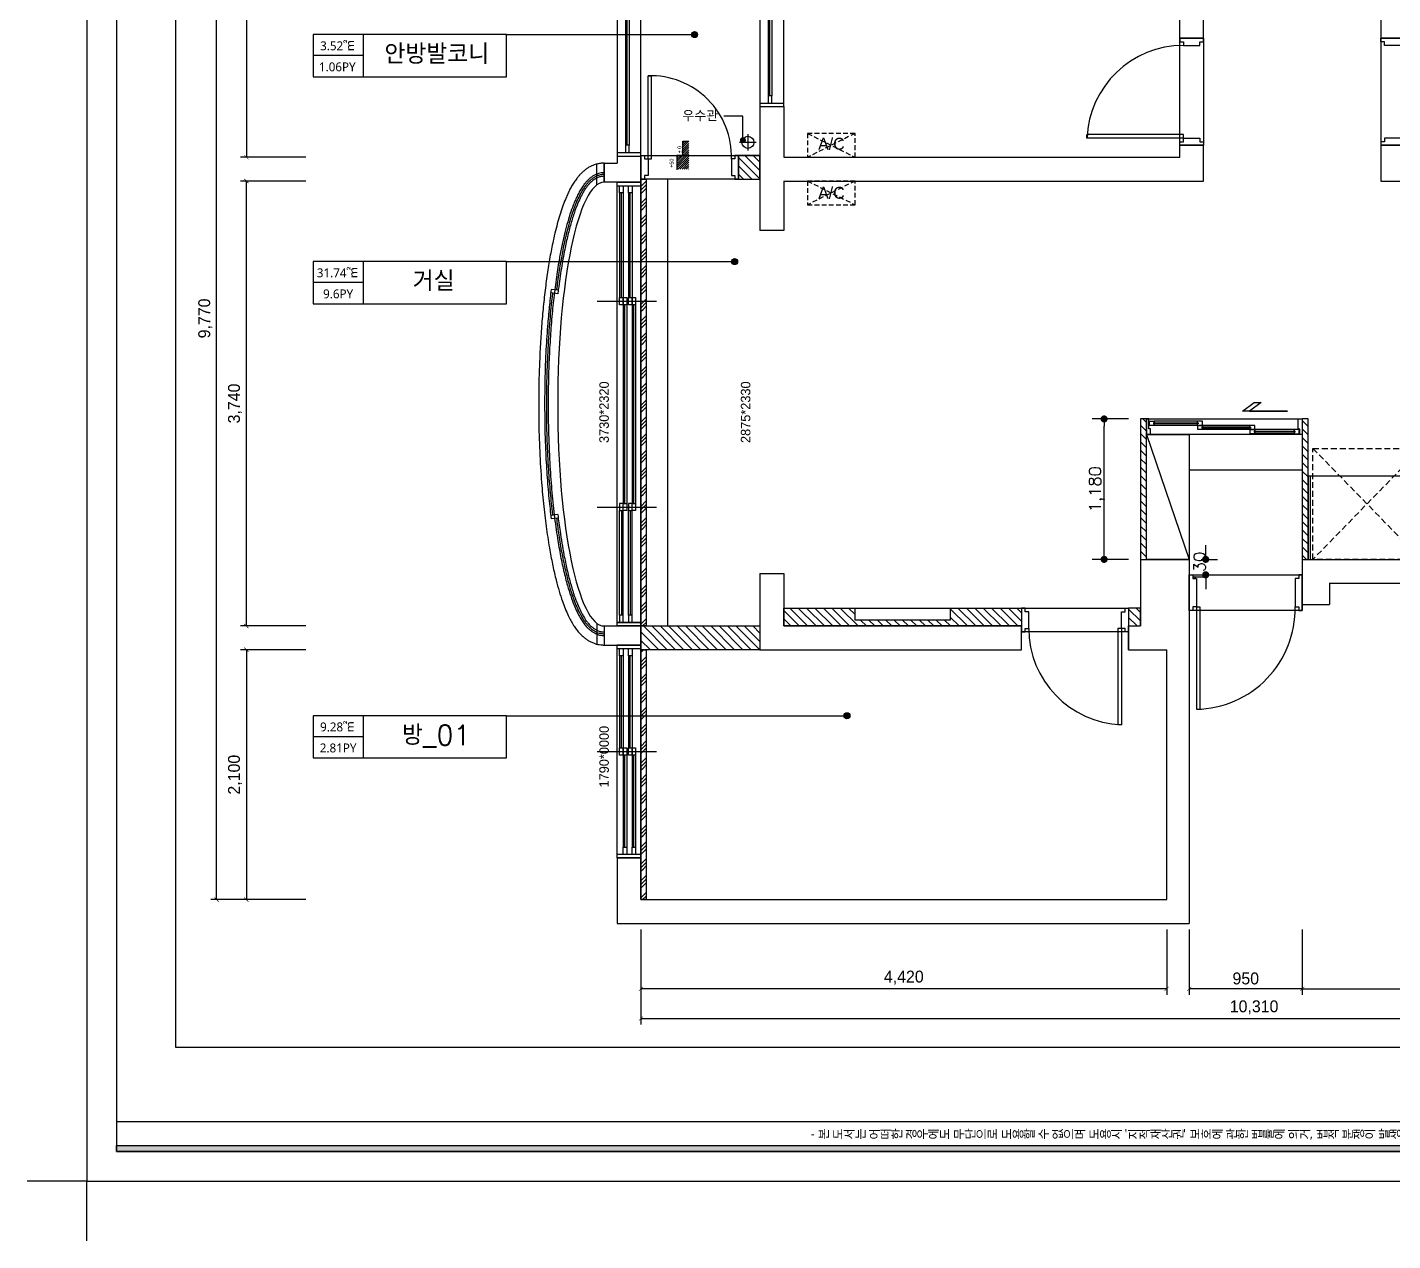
# Model space of a CAD drawing. Header units: inches. Extents: x 47110 to 276445, y 19043 to 183074.
# Drawn here: x 133055 to 144534, y 19043 to 29241 of the extents above; entities that cross this region are included whole.
import ezdxf
from ezdxf.enums import TextEntityAlignment as Align

# ---------------------------------------------------------------- set-up
doc = ezdxf.new("R2010")
doc.units = ezdxf.units.IN
doc.header["$LTSCALE"] = 50
doc.header["$MEASUREMENT"] = 0
doc.header["$PDSIZE"] = 700.071425
for name, pattern in [('CEN', [62, 60, -1, 0, -1]), ('DASHEDX2', [1.5, 1, -0.5]), ('DH-HID2', [1.2, 0.8, -0.4]), ('DOT', [0.25, 0, -0.25])]:
    doc.linetypes.add(name, pattern=pattern)
for name, color, linetype in [('0-ELC TEXT', 7, 'Continuous'), ('03-TEXT', 3, 'Continuous'), ('06-FUR', 6, 'Continuous'), ('07-DIM', 1, 'Continuous'), ('3.기호.계단선', 30, 'Continuous'), ('CEN', 1, 'CEN'), ('CO-DOOR', 8, 'Continuous'), ('F-SYM', 7, 'Continuous'), ('FORM(YOURNAME)-11', 1, 'Continuous'), ('FU-FURM', 251, 'DH-HID2'), ('Layer 1', 7, 'Continuous'), ('RC-LIGHT', 7, 'Continuous'), ('WAL NEW', 3, 'Continuous'), ('도면층2', 2, 'Continuous'), ('도면층4', 4, 'Continuous'), ('도면층5', 5, 'Continuous'), ('도면층8', 8, 'Continuous')]:
    doc.layers.add(name, color=color, linetype=linetype)
doc.styles.add('N 맑은고딕', font='malgun.ttf')
doc.styles.get("Standard").update_dxf_attribs({"font": 'txt.shx', "bigfont": 'whgtxt.shx'})
doc.styles.add('YOURNAME', font='@Microsoft JhengHei Light.ttf')
doc.styles.add('넥슨고딕', font='@Microsoft JhengHei Light.ttf')
doc.styles.add('마감재', font='stylu.ttf')
doc.styles.add('코레일둥고', font='')
doc.styles.add('휴먼엑스포', font='Expo M.ttf')
doc.styles.get('코레일둥고').set_extended_font_data('THE정고딕110')
doc.dimstyles.get("Standard").update_dxf_attribs({"dimscale": 20, "dimtxt": 5, "dimasz": 3, "dimexe": 5, "dimexo": 5, "dimgap": 0.09, "dimtad": 1, "dimdec": 0, "dimzin": 0, "dimdsep": 46, "dimlunit": 6, "dimtxsty": 'Standard', "dimblk": 'DOT', "dimcen": 0.09, "dimadec": 0, "dimazin": 0, "dimtfac": 1, "dimtdec": 0, "dimtix": 1, "dimtofl": 0, "dimtmove": 0, "dimatfit": 3, "dimfxl": 1, "dimtolj": 1, "dimtzin": 0, "dimarcsym": 0})
doc.dimstyles.new('벽치수 Copy of DIM-50', dxfattribs={"dimscale": 50, "dimtxt": 2, "dimasz": 0.7, "dimexe": 1, "dimexo": 1, "dimgap": 0.7, "dimtad": 1, "dimdec": 0, "dimzin": 1, "dimdsep": 46, "dimlunit": 6, "dimtxsty": '마감재', "dimblk": 'ARCHTICK', "dimcen": -0.09, "dimclrd": 256, "dimclre": 256, "dimclrt": 3, "dimadec": 0, "dimazin": 0, "dimtfac": 1, "dimtdec": 0, "dimtix": 1, "dimtmove": 2, "dimatfit": 0, "dimldrblk": 'ARCHTICK', "dimfxl": 1, "dimtolj": 1, "dimtzin": 0, "dimarcsym": 0})

# ---------------------------------------------------------------- blocks, each defined once
blk = doc.blocks.new('FORM-PLAN')
at = {"layer": 'FORM(YOURNAME)-11'}
h = blk.add_hatch(color=256, dxfattribs=at)
h.dxf.hatch_style = 1
h.paths.add_polyline_path([(-71444, 55115), (10556, 55115), (10556, 54915), (-71444, 54915)])
h.paths.add_polyline_path([(-71444, -2085), (10556, -2085), (10556, -2285), (-71444, -2285)])
at = {"layer": 'Defpoints', "color": 158}
blk.add_line((1346, -1285), (-71444, -1285), dxfattribs=at)
for points in [[(-71444, -2285), (10556, -2285), (10556, 55115), (-71444, 55115)], [(-69444, 53115), (-64, 53115), (-64, 1215), (-69444, 1215)]]:
    blk.add_lwpolyline(points, close=True, dxfattribs=at)
at = {"layer": 'Defpoints', "color": 1}
blk.add_lwpolyline([(-72444, -5285), (-72444, -3285), (-74444, -3285)], dxfattribs=at)
at = {"layer": 'FORM(YOURNAME)-11', "color": 250}
blk.add_lwpolyline([(-72444, -3285), (11556, -3285), (11556, 56115), (-72444, 56115)], close=True, dxfattribs=at)
at = {"layer": 'FORM(YOURNAME)-11'}
blk.add_lwpolyline([(-71444, -2085), (10556, -2085), (10556, -2285), (-71444, -2285)], close=True, dxfattribs=at)
at = {"layer": 'FORM(YOURNAME)-11', "color": 1, "style": 'YOURNAME'}
blk.add_text("- 본 도서는 어떠한 경우에도 무단으로 도용할 수 없으며 도용시 '지적재산권' 보호에 관한 법률에 의거, 법적 분쟁이 발생합니다.  또한 본 도서에 관한 모든 저작권은 당사에 있습니다. -", height=300, dxfattribs=at).set_placement((-32990, -1685), align=Align.MIDDLE_CENTER)
at = {"layer": 'FORM(YOURNAME)-11', "color": 3, "style": 'YOURNAME'}
for tag, height, p in [('1', 450, (9905, 18188)), ('2', 450, (9905, 17544)), ('3', 450, (9905, 16257)), ('4', 450, (9905, 14326)), ('5', 515, (9905, 12009)), ('6', 515, (9905, 9757)), ('7', 515, (9905, 7504)), ('8', 515, (9905, 5252)), ('9', 515, (9905, 2999)), ('10', 515, (5655, 811)), ('11', 515, (9905, 747)), ('12', 515, (5655, -1441)), ('13', 515, (9905, -1441))]:
    blk.add_attdef(tag, text='', height=height, dxfattribs=at).set_placement(p, align=Align.MIDDLE_RIGHT)
blk = doc.blocks.new('_ArchTick')
at = {"color": 0, "linetype": 'ByBlock', "const_width": 0.15}
blk.add_lwpolyline([(-0.5, -0.5), (0.5, 0.5)], dxfattribs=at)
blk = doc.blocks.new('*D323')
at = {"layer": '07-DIM', "lineweight": -2, "transparency": 16777216}
for p, q in [((135397, 31679), (134597, 31679)), ((134647, 21909), (134647, 31679)), ((135397, 21909), (134597, 21909))]:
    blk.add_line(p, q, dxfattribs=at)
at = {"layer": 'Defpoints', "color": 0, "transparency": 16777216}
for p in [(134647, 31679), (135447, 31679), (135447, 21909)]:
    blk.add_point(p, dxfattribs=at)
at = {"layer": '07-DIM', "lineweight": -2, "transparency": 16777216, "xscale": 35, "yscale": 35, "zscale": 35}
for p, rotation in [((134647, 31679), 90), ((134647, 21909), 270)]:
    blk.add_blockref('_ArchTick', p, dxfattribs=dict(at, rotation=rotation))
at = {"layer": '07-DIM', "color": 3, "transparency": 16777216, "insert": (134552, 26794), "char_height": 100, "attachment_point": 5, "rotation": 90, "style": '마감재'}
blk.add_mtext('\\A1;9,770', dxfattribs=at)
blk = doc.blocks.new('*D324')
at = {"layer": '07-DIM', "lineweight": -2, "transparency": 16777216}
for p, q in [((135397, 31679), (134847, 31679)), ((134897, 31679), (134897, 28149)), ((135397, 28149), (134847, 28149))]:
    blk.add_line(p, q, dxfattribs=at)
at = {"layer": 'Defpoints', "color": 0, "transparency": 16777216}
for p in [(135447, 31679), (134897, 28149), (135447, 28149)]:
    blk.add_point(p, dxfattribs=at)
at = {"layer": '07-DIM', "lineweight": -2, "transparency": 16777216, "xscale": 35, "yscale": 35, "zscale": 35}
for p, rotation in [((134897, 31679), 90), ((134897, 28149), 270)]:
    blk.add_blockref('_ArchTick', p, dxfattribs=dict(at, rotation=rotation))
at = {"layer": '07-DIM', "color": 3, "transparency": 16777216, "insert": (134802, 29914), "char_height": 100, "attachment_point": 5, "rotation": 90, "style": '마감재'}
blk.add_mtext('\\A1;3,530', dxfattribs=at)
blk = doc.blocks.new('*D325')
at = {"layer": '07-DIM', "lineweight": -2, "transparency": 16777216}
for p, q in [((135397, 24009), (134847, 24009)), ((134897, 24009), (134897, 21909)), ((135397, 21909), (134847, 21909))]:
    blk.add_line(p, q, dxfattribs=at)
at = {"layer": 'Defpoints', "color": 0, "transparency": 16777216}
for p in [(135447, 24009), (134897, 21909), (135447, 21909)]:
    blk.add_point(p, dxfattribs=at)
at = {"layer": '07-DIM', "lineweight": -2, "transparency": 16777216, "xscale": 35, "yscale": 35, "zscale": 35}
for p, rotation in [((134897, 24009), 90), ((134897, 21909), 270)]:
    blk.add_blockref('_ArchTick', p, dxfattribs=dict(at, rotation=rotation))
at = {"layer": '07-DIM', "color": 3, "transparency": 16777216, "insert": (134802, 22959), "char_height": 100, "attachment_point": 5, "rotation": 90, "style": '마감재'}
blk.add_mtext('\\A1;2,100', dxfattribs=at)
blk = doc.blocks.new('*D326')
at = {"layer": '07-DIM', "lineweight": -2, "transparency": 16777216}
for p, q in [((135397, 27949), (134847, 27949)), ((134897, 24209), (134897, 27949)), ((135397, 24209), (134847, 24209))]:
    blk.add_line(p, q, dxfattribs=at)
at = {"layer": 'Defpoints', "color": 0, "transparency": 16777216}
for p in [(134897, 27949), (135447, 27949), (135447, 24209)]:
    blk.add_point(p, dxfattribs=at)
at = {"layer": '07-DIM', "lineweight": -2, "transparency": 16777216, "xscale": 35, "yscale": 35, "zscale": 35}
for p, rotation in [((134897, 27949), 90), ((134897, 24209), 270)]:
    blk.add_blockref('_ArchTick', p, dxfattribs=dict(at, rotation=rotation))
at = {"layer": '07-DIM', "color": 3, "transparency": 16777216, "insert": (134802, 26079), "char_height": 100, "attachment_point": 5, "rotation": 90, "style": '마감재'}
blk.add_mtext('\\A1;3,740', dxfattribs=at)
blk = doc.blocks.new('*D336')
at = {"layer": '07-DIM', "lineweight": -2, "transparency": 16777216}
for p, q in [((138214, 21659), (138214, 21109)), ((142634, 21659), (142634, 21109)), ((142634, 21159), (138214, 21159))]:
    blk.add_line(p, q, dxfattribs=at)
at = {"layer": 'Defpoints', "color": 0, "transparency": 16777216}
for p in [(138214, 21709), (142634, 21709), (138214, 21159)]:
    blk.add_point(p, dxfattribs=at)
at = {"layer": '07-DIM', "lineweight": -2, "transparency": 16777216, "xscale": 35, "yscale": 35, "zscale": 35, "rotation": 180}
blk.add_blockref('_ArchTick', (138214, 21159), dxfattribs=at)
at = {"layer": '07-DIM', "lineweight": -2, "transparency": 16777216, "xscale": 35, "yscale": 35, "zscale": 35}
blk.add_blockref('_ArchTick', (142634, 21159), dxfattribs=at)
at = {"layer": '07-DIM', "color": 3, "transparency": 16777216, "insert": (140424, 21253), "char_height": 100, "attachment_point": 5, "style": '마감재'}
blk.add_mtext('\\A1;4,420', dxfattribs=at)
blk = doc.blocks.new('*D337')
at = {"layer": '07-DIM', "lineweight": -2, "transparency": 16777216}
for p, q in [((138214, 21659), (138214, 20859)), ((148524, 21659), (148524, 20859)), ((138214, 20909), (148524, 20909))]:
    blk.add_line(p, q, dxfattribs=at)
at = {"layer": 'Defpoints', "color": 0, "transparency": 16777216}
for p in [(138214, 21709), (148524, 21709), (148524, 20909)]:
    blk.add_point(p, dxfattribs=at)
at = {"layer": '07-DIM', "lineweight": -2, "transparency": 16777216, "xscale": 35, "yscale": 35, "zscale": 35, "rotation": 180}
blk.add_blockref('_ArchTick', (138214, 20909), dxfattribs=at)
at = {"layer": '07-DIM', "lineweight": -2, "transparency": 16777216, "xscale": 35, "yscale": 35, "zscale": 35}
blk.add_blockref('_ArchTick', (148524, 20909), dxfattribs=at)
at = {"layer": '07-DIM', "color": 3, "transparency": 16777216, "insert": (143369, 21003), "char_height": 100, "attachment_point": 5, "style": '마감재'}
blk.add_mtext('\\A1;10,310', dxfattribs=at)
blk = doc.blocks.new('*D338')
at = {"layer": '07-DIM', "lineweight": -2, "transparency": 16777216}
for p, q in [((143774, 21659), (143774, 21109)), ((146834, 21659), (146834, 21109)), ((143774, 21159), (146834, 21159))]:
    blk.add_line(p, q, dxfattribs=at)
at = {"layer": 'Defpoints', "color": 0, "transparency": 16777216}
for p in [(143774, 21709), (146834, 21709), (146834, 21159)]:
    blk.add_point(p, dxfattribs=at)
at = {"layer": '07-DIM', "lineweight": -2, "transparency": 16777216, "xscale": 35, "yscale": 35, "zscale": 35, "rotation": 180}
blk.add_blockref('_ArchTick', (143774, 21159), dxfattribs=at)
at = {"layer": '07-DIM', "lineweight": -2, "transparency": 16777216, "xscale": 35, "yscale": 35, "zscale": 35}
blk.add_blockref('_ArchTick', (146834, 21159), dxfattribs=at)
at = {"layer": '07-DIM', "color": 3, "transparency": 16777216, "insert": (145304, 21253), "char_height": 100, "attachment_point": 5, "style": '마감재'}
blk.add_mtext('\\A1;3,060', dxfattribs=at)
blk = doc.blocks.new('*D340')
at = {"layer": '07-DIM', "lineweight": -2, "transparency": 16777216}
for p, q in [((142824, 21659), (142824, 21109)), ((143774, 21659), (143774, 21109)), ((143774, 21159), (142824, 21159))]:
    blk.add_line(p, q, dxfattribs=at)
at = {"layer": 'Defpoints', "color": 0, "transparency": 16777216}
for p in [(142824, 21709), (143774, 21709), (142824, 21159)]:
    blk.add_point(p, dxfattribs=at)
at = {"layer": '07-DIM', "lineweight": -2, "transparency": 16777216, "xscale": 35, "yscale": 35, "zscale": 35, "rotation": 180}
blk.add_blockref('_ArchTick', (142824, 21159), dxfattribs=at)
at = {"layer": '07-DIM', "lineweight": -2, "transparency": 16777216, "xscale": 35, "yscale": 35, "zscale": 35}
blk.add_blockref('_ArchTick', (143774, 21159), dxfattribs=at)
at = {"layer": '07-DIM', "color": 3, "transparency": 16777216, "insert": (143299, 21246), "char_height": 100, "attachment_point": 5, "style": '마감재'}
blk.add_mtext('\\A1;950', dxfattribs=at)
blk = doc.blocks.new('fffsere')
at = {"layer": 'Layer 1'}
blk.add_circle((53046, 28274), 50.5, dxfattribs=at)
at = {"layer": '도면층2'}
for p, q in [((56676, 29149), (56676, 31679)), ((56876, 29149), (56876, 29379)), ((58366, 29379), (58366, 29149)), ((56676, 29149), (56876, 29149)), ((58566, 29149), (58366, 29149)), ((53146, 28574), (53146, 27534)), ((53146, 28574), (53346, 28574)), ((53346, 28574), (53346, 28149)), ((56676, 28149), (56676, 28249)), ((56676, 28249), (56876, 28249)), ((56876, 27949), (56876, 28249)), ((58366, 28249), (58366, 27949)), ((58566, 28249), (58366, 28249)), ((51946, 28159), (51946, 28099)), ((51946, 28159), (52146, 28159)), ((52146, 28159), (52146, 27939)), ((53346, 28149), (56676, 28149)), ((51836, 28099), (51836, 27939)), ((51836, 28099), (51946, 28099)), ((52146, 27939), (51836, 27939)), ((53346, 27949), (53346, 27534)), ((53346, 27949), (56876, 27949)), ((58366, 27949), (61421, 27949)), ((53346, 27534), (53146, 27534)), ((56346, 24769), (56346, 24209)), ((56346, 24769), (56756, 24769)), ((56756, 24769), (56756, 21709)), ((57706, 24769), (57706, 24389)), ((57706, 24769), (60766, 24769)), ((53146, 24649), (53146, 24009)), ((53146, 24649), (53346, 24649)), ((53146, 24649), (53346, 24649)), ((53346, 24649), (53346, 24209)), ((56756, 24589), (56756, 24389)), ((57706, 24589), (57706, 24389)), ((57936, 24569), (57936, 24389)), ((57936, 24569), (62656, 24569)), ((57706, 24389), (57936, 24389)), ((51836, 24209), (52146, 24209)), ((51836, 24209), (51836, 24049)), ((52146, 24209), (52146, 24049)), ((53346, 24209), (55346, 24209)), ((55346, 24009), (55346, 24209)), ((56246, 24209), (56346, 24209)), ((56246, 24009), (56246, 24209)), ((51836, 24049), (52146, 24049)), ((53146, 24009), (55346, 24009)), ((56246, 24009), (56566, 24009)), ((56566, 21909), (56566, 24009)), ((51946, 22259), (51946, 21709)), ((52146, 22259), (51946, 22259)), ((52146, 22259), (52146, 21909)), ((52146, 21909), (56566, 21909)), ((51946, 21709), (56756, 21709))]:
    blk.add_line(p, q, dxfattribs=at)
at = {"layer": '도면층4'}
for p, q in [((51946, 30939), (51946, 28159)), ((52146, 28159), (52146, 30939)), ((53146, 30974), (53146, 28574)), ((53346, 28574), (53346, 30974)), ((53231, 28664), (53231, 29744)), ((52031, 28249), (52031, 29521)), ((56676, 28249), (56676, 29149)), ((56676, 29149), (56876, 29149)), ((56876, 29149), (56876, 28249)), ((58366, 29149), (58366, 28249)), ((58566, 29149), (58366, 29149)), ((53146, 28604), (53346, 28604)), ((53146, 28574), (53346, 28574)), ((55896, 28309), (55896, 28339)), ((56706, 28309), (55896, 28309)), ((56706, 28339), (55897, 28339)), ((56876, 28249), (56676, 28249)), ((56676, 28249), (56876, 28249)), ((56706, 28309), (56706, 28339)), ((58366, 28249), (58566, 28249)), ((58566, 28249), (58366, 28249)), ((51946, 28189), (52146, 28189)), ((51946, 28159), (52146, 28159)), ((51776, 27916), (51776, 28091)), ((51836, 27939), (51836, 28099)), ((51946, 24209), (51946, 27939)), ((51946, 27939), (52146, 27939)), ((51946, 27909), (52146, 27909)), ((52146, 27939), (52146, 24209)), ((51982, 26969), (51982, 27849)), ((52056, 26969), (52056, 27849)), ((51447, 27001), (51388, 27009)), ((51451, 27031), (51391, 27038)), ((51777, 26939), (52277, 26939)), ((52012, 25239), (52012, 26909)), ((52086, 25239), (52086, 26909)), ((51447, 25146), (51388, 25139)), ((51777, 25209), (52277, 25209)), ((51982, 25179), (51982, 24299)), ((52056, 25179), (52056, 24299)), ((51451, 25116), (51391, 25109)), ((56756, 24339), (56756, 24639)), ((56756, 24639), (57706, 24639)), ((56756, 24639), (56756, 24339)), ((57706, 24639), (57706, 24339)), ((57706, 24339), (56756, 24339)), ((56816, 24369), (56816, 23509)), ((56816, 24369), (56846, 24369)), ((56846, 24369), (56846, 23509)), ((51776, 24231), (51776, 24056)), ((52146, 24239), (51946, 24239)), ((51946, 24239), (52146, 24239)), ((51836, 24209), (51836, 24049)), ((52146, 24209), (51946, 24209)), ((51946, 24209), (52146, 24209)), ((55346, 24009), (55346, 24209)), ((56246, 24209), (56246, 24009)), ((56246, 24009), (56246, 24209)), ((51946, 22259), (51946, 24049)), ((51946, 24049), (52146, 24049)), ((51946, 24019), (52146, 24019)), ((52146, 24049), (52146, 22259)), ((51982, 23184), (51982, 23959)), ((52056, 23184), (52056, 23959)), ((56816, 23509), (56846, 23509)), ((51777, 23154), (52277, 23154)), ((52012, 22349), (52012, 23124)), ((52086, 22349), (52086, 23124)), ((52146, 22289), (51946, 22289)), ((52146, 22259), (51946, 22259))]:
    blk.add_line(p, q, dxfattribs=at)
at = {"layer": '도면층4', "color": 0}
for p, q in [((53003, 28494), (52844, 28494)), ((53003, 28292), (53003, 28494))]:
    blk.add_line(p, q, dxfattribs=at)
at = {"layer": '도면층4'}
for points in [[(56676, 29149), (56676, 29119), (56706, 29119), (56706, 29089), (56846, 29089), (56846, 29119), (56876, 29119), (56876, 29149), (56676, 29149)], [(58566, 29149), (58566, 29119), (58536, 29119), (58536, 29089), (58396, 29089), (58396, 29119), (58366, 29119), (58366, 29149), (58566, 29149)], [(56676, 28249), (56676, 28279), (56706, 28279), (56706, 28309), (56846, 28309), (56846, 28279), (56876, 28279), (56876, 28249), (56676, 28249)], [(58566, 28249), (58566, 28279), (58536, 28279), (58536, 28309), (58396, 28309), (58396, 28279), (58366, 28279), (58366, 28249), (58566, 28249)], [(56756, 24639), (56786, 24639), (56786, 24609), (56816, 24609), (56816, 24369), (56786, 24369), (56786, 24339), (56756, 24339), (56756, 24639)], [(57706, 24639), (57676, 24639), (57676, 24609), (57646, 24609), (57646, 24369), (57676, 24369), (57676, 24339), (57706, 24339), (57706, 24639)]]:
    blk.add_lwpolyline(points, dxfattribs=at)
for points in [[(53216, 28604), (53246, 28604), (53246, 28664), (53216, 28664)], [(52016, 28189), (52046, 28189), (52046, 28249), (52016, 28249)], [(51997, 27849), (51967, 27849), (51967, 27909), (51997, 27909)], [(52071, 27849), (52041, 27849), (52041, 27909), (52071, 27909)], [(51997, 26909), (51967, 26909), (51967, 26969), (51997, 26969)], [(52027, 26909), (51997, 26909), (51997, 26969), (52027, 26969)], [(52071, 26909), (52041, 26909), (52041, 26969), (52071, 26969)], [(52101, 26909), (52071, 26909), (52071, 26969), (52101, 26969)], [(51997, 25239), (51967, 25239), (51967, 25179), (51997, 25179)], [(52027, 25179), (51997, 25179), (51997, 25239), (52027, 25239)], [(52071, 25239), (52041, 25239), (52041, 25179), (52071, 25179)], [(52101, 25179), (52071, 25179), (52071, 25239), (52101, 25239)], [(51997, 24299), (51967, 24299), (51967, 24239), (51997, 24239)], [(52071, 24299), (52041, 24299), (52041, 24239), (52071, 24239)], [(51997, 23959), (51967, 23959), (51967, 24019), (51997, 24019)], [(52071, 23959), (52041, 23959), (52041, 24019), (52071, 24019)], [(51997, 23124), (51967, 23124), (51967, 23184), (51997, 23184)], [(52027, 23124), (51997, 23124), (51997, 23184), (52027, 23184)], [(52071, 23124), (52041, 23124), (52041, 23184), (52071, 23184)], [(52101, 23124), (52071, 23124), (52071, 23184), (52101, 23184)], [(52027, 22289), (51997, 22289), (51997, 22349), (52027, 22349)], [(52101, 22289), (52071, 22289), (52071, 22349), (52101, 22349)]]:
    blk.add_lwpolyline(points, close=True, dxfattribs=at)
at = {"layer": '도면층4', "const_width": 25}
blk.add_lwpolyline([(53016, 28292, -1), (52991, 28292, -1)], format="xyb", close=True, dxfattribs=at)
at = {"layer": '도면층4'}
blk.add_ellipse((51836, 26074), major_axis=(0, -1865), ratio=0.209115, start_param=3.141593, end_param=6.283185, dxfattribs=at)
for points, knots in [([(51836, 28099), (51826, 28099), (51815, 28098), (51795, 28095), (51785, 28093), (51766, 28089), (51756, 28086), (51738, 28079), (51730, 28075), (51713, 28066), (51705, 28062), (51690, 28052), (51683, 28047), (51669, 28036), (51662, 28030), (51650, 28019), (51644, 28013), (51632, 28001), (51627, 27995), (51616, 27983), (51611, 27976), (51598, 27960), (51591, 27949), (51577, 27928), (51570, 27917), (51557, 27894), (51551, 27883), (51539, 27859), (51533, 27847), (51522, 27821), (51516, 27808), (51502, 27775), (51494, 27753), (51479, 27709), (51471, 27686), (51456, 27639), (51449, 27614), (51436, 27563), (51429, 27537), (51416, 27482), (51410, 27454), (51395, 27382), (51386, 27337), (51370, 27244), (51362, 27196), (51348, 27096), (51342, 27045), (51330, 26940), (51324, 26886), (51314, 26777), (51310, 26721), (51302, 26608), (51299, 26550), (51292, 26403), (51289, 26313), (51286, 26131), (51286, 26040), (51288, 25858), (51291, 25767), (51299, 25589), (51304, 25501), (51316, 25346), (51322, 25279), (51336, 25148), (51344, 25084), (51361, 24961), (51370, 24902), (51388, 24800), (51397, 24756), (51414, 24672), (51424, 24632), (51441, 24562), (51450, 24531), (51467, 24472), (51476, 24444), (51493, 24396), (51501, 24375), (51517, 24335), (51526, 24316), (51542, 24283), (51549, 24268), (51564, 24241), (51572, 24227), (51587, 24204), (51594, 24193), (51609, 24173), (51617, 24163), (51632, 24146), (51640, 24138), (51655, 24124), (51663, 24116), (51679, 24104), (51686, 24098), (51702, 24088), (51710, 24083), (51727, 24074), (51737, 24070), (51754, 24063), (51762, 24060), (51779, 24055), (51787, 24053), (51805, 24051), (51814, 24050), (51827, 24049), (51832, 24049), (51836, 24049)], [3.141593, 3.141593, 3.141593, 3.141593, 3.168318, 3.168318, 3.195044, 3.195044, 3.221769, 3.221769, 3.248494, 3.248494, 3.27522, 3.27522, 3.301945, 3.301945, 3.328671, 3.328671, 3.355396, 3.355396, 3.382122, 3.382122, 3.408847, 3.408847, 3.449894, 3.449894, 3.49094, 3.49094, 3.531987, 3.531987, 3.573034, 3.573034, 3.61408, 3.61408, 3.676622, 3.676622, 3.739165, 3.739165, 3.801707, 3.801707, 3.864249, 3.864249, 3.926792, 3.926792, 4.020706, 4.020706, 4.114621, 4.114621, 4.208536, 4.208536, 4.30245, 4.30245, 4.396365, 4.396365, 4.49028, 4.49028, 4.634291, 4.634291, 4.778302, 4.778302, 4.922313, 4.922313, 5.066325, 5.066325, 5.181637, 5.181637, 5.296949, 5.296949, 5.41226, 5.41226, 5.503569, 5.503569, 5.594878, 5.594878, 5.670836, 5.670836, 5.746794, 5.746794, 5.807886, 5.807886, 5.868978, 5.868978, 5.918382, 5.918382, 5.967786, 5.967786, 6.008559, 6.008559, 6.049333, 6.049333, 6.083253, 6.083253, 6.117174, 6.117174, 6.145316, 6.145316, 6.173458, 6.173458, 6.2016, 6.2016, 6.224938, 6.224938, 6.248275, 6.248275, 6.271612, 6.271612, 6.283185, 6.283185, 6.283185, 6.283185]), ([(51836, 28004), (51830, 28004), (51825, 28003), (51814, 28002), (51809, 28001), (51800, 27999), (51795, 27998), (51786, 27995), (51781, 27993), (51770, 27989), (51763, 27985), (51750, 27978), (51744, 27973), (51731, 27964), (51726, 27959), (51714, 27949), (51709, 27944), (51698, 27932), (51693, 27926), (51681, 27911), (51674, 27902), (51661, 27882), (51654, 27872), (51639, 27846), (51631, 27830), (51614, 27796), (51606, 27778), (51591, 27740), (51583, 27720), (51568, 27678), (51561, 27656), (51547, 27610), (51540, 27586), (51527, 27536), (51520, 27510), (51504, 27443), (51495, 27400), (51478, 27310), (51470, 27264), (51454, 27167), (51447, 27116), (51439, 27054), (51437, 27044), (51436, 27033)], [3.141593, 3.141593, 3.141593, 3.141593, 3.166318, 3.166318, 3.187264, 3.187264, 3.20821, 3.20821, 3.229156, 3.229156, 3.262365, 3.262365, 3.295574, 3.295574, 3.328782, 3.328782, 3.361991, 3.361991, 3.3952, 3.3952, 3.440977, 3.440977, 3.486755, 3.486755, 3.550178, 3.550178, 3.613602, 3.613602, 3.677025, 3.677025, 3.740448, 3.740448, 3.803872, 3.803872, 3.867295, 3.867295, 3.964001, 3.964001, 4.060707, 4.060707, 4.157413, 4.157413, 4.177157, 4.177157, 4.177157, 4.177157]), ([(51403, 27007), (51401, 26992), (51399, 26977), (51390, 26893), (51383, 26823), (51371, 26673), (51366, 26593), (51358, 26430), (51355, 26348), (51351, 26182), (51351, 26098), (51352, 25932), (51353, 25848), (51359, 25684), (51363, 25602), (51372, 25457), (51377, 25393), (51389, 25268), (51395, 25207), (51402, 25145), (51402, 25143), (51403, 25141)], [4.195377, 4.195377, 4.195377, 4.195377, 4.222598, 4.222598, 4.345169, 4.345169, 4.477941, 4.477941, 4.610712, 4.610712, 4.743484, 4.743484, 4.876255, 4.876255, 5.009026, 5.009026, 5.117207, 5.117207, 5.225387, 5.225387, 5.229401, 5.229401, 5.229401, 5.229401]), ([(51447, 25146), (51453, 25098), (51459, 25052), (51476, 24937), (51487, 24870), (51507, 24765), (51515, 24724), (51533, 24647), (51542, 24610), (51561, 24543), (51570, 24512), (51588, 24457), (51597, 24432), (51614, 24390), (51621, 24373), (51636, 24339), (51644, 24324), (51658, 24298), (51664, 24288), (51675, 24270), (51680, 24263), (51690, 24249), (51695, 24242), (51704, 24231), (51708, 24227), (51715, 24218), (51719, 24214), (51727, 24206), (51732, 24203), (51742, 24194), (51749, 24189), (51762, 24180), (51769, 24176), (51782, 24170), (51789, 24167), (51798, 24164), (51801, 24163), (51808, 24162), (51811, 24161), (51818, 24160), (51821, 24159), (51828, 24159), (51831, 24159), (51835, 24159), (51835, 24159), (51836, 24159)], [5.229334, 5.229334, 5.229334, 5.229334, 5.316844, 5.316844, 5.451769, 5.451769, 5.542972, 5.542972, 5.633865, 5.633865, 5.717545, 5.717545, 5.794034, 5.794034, 5.8552, 5.8552, 5.916366, 5.916366, 5.961428, 5.961428, 5.996458, 5.996458, 6.031489, 6.031489, 6.056961, 6.056961, 6.082434, 6.082434, 6.107906, 6.107906, 6.146411, 6.146411, 6.184916, 6.184916, 6.216404, 6.216404, 6.232502, 6.232502, 6.248601, 6.248601, 6.2647, 6.2647, 6.279716, 6.279716, 6.283185, 6.283185, 6.283185, 6.283185]), ([(51436, 25114), (51441, 25073), (51447, 25032), (51460, 24941), (51468, 24891), (51485, 24797), (51494, 24752), (51513, 24667), (51523, 24627), (51541, 24557), (51550, 24526), (51567, 24474), (51574, 24452), (51590, 24409), (51598, 24389), (51614, 24351), (51623, 24333), (51639, 24302), (51646, 24289), (51659, 24267), (51665, 24258), (51678, 24240), (51684, 24232), (51697, 24216), (51704, 24209), (51717, 24195), (51724, 24189), (51739, 24177), (51747, 24172), (51761, 24163), (51768, 24160), (51781, 24154), (51788, 24151), (51800, 24148), (51806, 24147), (51817, 24145), (51823, 24144), (51832, 24144), (51834, 24144), (51836, 24144)], [5.247621, 5.247621, 5.247621, 5.247621, 5.324675, 5.324675, 5.424788, 5.424788, 5.521763, 5.521763, 5.618738, 5.618738, 5.699752, 5.699752, 5.76575, 5.76575, 5.831749, 5.831749, 5.897747, 5.897747, 5.951128, 5.951128, 5.993839, 5.993839, 6.036549, 6.036549, 6.077683, 6.077683, 6.118817, 6.118817, 6.15995, 6.15995, 6.191936, 6.191936, 6.223923, 6.223923, 6.247082, 6.247082, 6.273818, 6.273818, 6.283185, 6.283185, 6.283185, 6.283185])]:
    blk.add_open_spline(points, degree=3, knots=knots, dxfattribs=at)
at = {"layer": '도면층5'}
for p, q in [((53216, 29744), (53216, 28664)), ((53246, 29744), (53246, 28664)), ((52016, 29521), (52016, 28249)), ((52046, 29521), (52046, 28249)), ((53116, 28274), (52976, 28274)), ((53046, 28344), (53046, 28204)), ((51967, 27849), (51967, 26969)), ((51997, 27849), (51997, 26969)), ((52041, 27849), (52041, 26969)), ((52071, 27849), (52071, 26969)), ((51997, 26909), (51997, 25239)), ((52027, 26909), (52027, 25239)), ((52071, 26909), (52071, 25239)), ((52101, 26909), (52101, 25239)), ((51967, 24299), (51967, 25179)), ((51997, 24299), (51997, 25179)), ((52041, 24299), (52041, 25179)), ((52071, 24299), (52071, 25179)), ((51967, 23959), (51967, 23184)), ((51997, 23959), (51997, 23184)), ((52041, 23959), (52041, 23184)), ((52071, 23959), (52071, 23184)), ((51997, 23124), (51997, 22349)), ((52027, 23124), (52027, 22349)), ((52071, 23124), (52071, 22349)), ((52101, 23124), (52101, 22349))]:
    blk.add_line(p, q, dxfattribs=at)
for centre, radius, start, end in [((56706, 28279), 810, 90, 177.8774), ((56801, 24354), 845, 270.9961, 1.0008)]:
    blk.add_arc(centre, radius, start, end, dxfattribs=at)
for points, knots in [([(51836, 28019), (51828, 28019), (51820, 28018), (51804, 28016), (51796, 28014), (51780, 28009), (51773, 28006), (51759, 28000), (51752, 27996), (51738, 27988), (51732, 27984), (51720, 27974), (51714, 27969), (51702, 27959), (51697, 27953), (51686, 27941), (51681, 27935), (51668, 27920), (51661, 27910), (51647, 27888), (51640, 27877), (51626, 27854), (51620, 27842), (51607, 27816), (51601, 27803), (51589, 27775), (51583, 27760), (51567, 27721), (51558, 27696), (51541, 27642), (51532, 27614), (51516, 27554), (51508, 27523), (51493, 27459), (51485, 27425), (51471, 27356), (51464, 27320), (51449, 27231), (51440, 27176), (51425, 27064), (51417, 27006), (51404, 26886), (51398, 26825), (51388, 26699), (51384, 26635), (51376, 26505), (51373, 26440), (51369, 26307), (51367, 26240), (51366, 26079), (51366, 25984), (51370, 25797), (51373, 25703), (51382, 25535), (51387, 25459), (51399, 25312), (51406, 25240), (51422, 25100), (51431, 25033), (51449, 24915), (51458, 24864), (51476, 24766), (51486, 24719), (51506, 24631), (51517, 24589), (51537, 24518), (51546, 24489), (51565, 24434), (51574, 24408), (51592, 24364), (51601, 24345), (51617, 24310), (51626, 24293), (51642, 24266), (51650, 24254), (51665, 24232), (51673, 24222), (51688, 24204), (51695, 24196), (51709, 24182), (51717, 24176), (51731, 24165), (51737, 24160), (51751, 24152), (51758, 24148), (51773, 24141), (51781, 24138), (51795, 24134), (51802, 24132), (51816, 24130), (51823, 24129), (51832, 24129), (51834, 24129), (51836, 24129)], [3.141593, 3.141593, 3.141593, 3.141593, 3.173311, 3.173311, 3.20503, 3.20503, 3.236748, 3.236748, 3.268467, 3.268467, 3.300186, 3.300186, 3.331904, 3.331904, 3.363623, 3.363623, 3.395341, 3.395341, 3.443287, 3.443287, 3.491233, 3.491233, 3.539178, 3.539178, 3.587124, 3.587124, 3.63507, 3.63507, 3.711402, 3.711402, 3.787733, 3.787733, 3.864065, 3.864065, 3.940397, 3.940397, 4.016729, 4.016729, 4.123898, 4.123898, 4.231068, 4.231068, 4.338237, 4.338237, 4.445407, 4.445407, 4.552576, 4.552576, 4.659745, 4.659745, 4.809975, 4.809975, 4.960205, 4.960205, 5.086499, 5.086499, 5.212792, 5.212792, 5.339086, 5.339086, 5.44248, 5.44248, 5.545875, 5.545875, 5.649269, 5.649269, 5.72978, 5.72978, 5.810291, 5.810291, 5.874476, 5.874476, 5.93866, 5.93866, 5.989571, 5.989571, 6.040481, 6.040481, 6.081352, 6.081352, 6.122223, 6.122223, 6.154904, 6.154904, 6.187585, 6.187585, 6.220266, 6.220266, 6.247514, 6.247514, 6.274762, 6.274762, 6.283185, 6.283185, 6.283185, 6.283185]), ([(51836, 27989), (51832, 27989), (51828, 27988), (51819, 27988), (51815, 27987), (51806, 27985), (51802, 27984), (51793, 27982), (51789, 27980), (51780, 27977), (51776, 27975), (51767, 27970), (51762, 27967), (51752, 27961), (51747, 27958), (51738, 27950), (51734, 27946), (51724, 27938), (51719, 27933), (51709, 27922), (51704, 27916), (51694, 27904), (51689, 27897), (51679, 27883), (51674, 27876), (51665, 27861), (51660, 27853), (51651, 27836), (51646, 27828), (51633, 27801), (51624, 27782), (51607, 27742), (51599, 27721), (51581, 27668), (51570, 27636), (51550, 27567), (51541, 27531), (51522, 27455), (51514, 27415), (51495, 27323), (51486, 27270), (51468, 27158), (51459, 27099), (51450, 27026), (51449, 27013), (51447, 27001)], [3.141593, 3.141593, 3.141593, 3.141593, 3.160837, 3.160837, 3.182628, 3.182628, 3.204419, 3.204419, 3.22621, 3.22621, 3.248001, 3.248001, 3.275456, 3.275456, 3.302912, 3.302912, 3.330368, 3.330368, 3.360918, 3.360918, 3.395873, 3.395873, 3.430828, 3.430828, 3.465472, 3.465472, 3.500117, 3.500117, 3.534761, 3.534761, 3.60405, 3.60405, 3.673339, 3.673339, 3.765181, 3.765181, 3.857022, 3.857022, 3.948863, 3.948863, 4.059057, 4.059057, 4.173155, 4.173155, 4.195444, 4.195444, 4.195444, 4.195444]), ([(51391, 27038), (51385, 26990), (51380, 26941), (51370, 26838), (51365, 26784), (51355, 26656), (51350, 26581), (51342, 26416), (51339, 26326), (51336, 26144), (51336, 26053), (51338, 25871), (51340, 25780), (51347, 25620), (51351, 25550), (51361, 25413), (51366, 25346), (51378, 25222), (51385, 25165), (51391, 25109)], [4.177227, 4.177227, 4.177227, 4.177227, 4.265627, 4.265627, 4.357633, 4.357633, 4.482099, 4.482099, 4.626907, 4.626907, 4.771716, 4.771716, 4.916524, 4.916524, 5.031032, 5.031032, 5.14554, 5.14554, 5.247551, 5.247551, 5.247551, 5.247551])]:
    blk.add_open_spline(points, degree=3, knots=knots, dxfattribs=at)
at = {"layer": '06-FUR', "color": 7, "linetype": 'DASHEDX2', "style": 'N 맑은고딕'}
blk.add_text('우수관', height=80, dxfattribs=at).set_placement((52494, 28460))
at = {"layer": '도면층4', "style": '코레일둥고'}
for s, p in [('3730*2320', (51876, 25747)), ('2875*2330', (53066, 25747)), ('1790*0000', (51876, 22852))]:
    blk.add_text(s, height=80, rotation=90, dxfattribs=at).set_placement(p)
blk = doc.blocks.new('FFFF')
at = {"layer": '3.기호.계단선'}
h = blk.add_hatch(dxfattribs=at)
h.set_pattern_fill('GOST_GROUND', color=256, scale=10)
h.set_pattern_definition([(45, (21500, 0), (141.42136, 0), [200]), (45, (21530, 0), (141.42136, 0), [200]), (45, (21560, 0), (141.42136, 0), [200])])
h.paths.add_polyline_path([(73646, 27964), (73691, 27964), (73691, 24209), (73646, 24209)])
h = blk.add_hatch(dxfattribs=at)
h.set_pattern_fill('GOST_GROUND', color=256, scale=10)
h.set_pattern_definition([(45, (21500, -2300), (141.42136, 0), [200]), (45, (21530, -2300), (141.42136, 0), [200]), (45, (21560, -2300), (141.42136, 0), [200])])
h.paths.add_polyline_path([(73646, 24009), (73691, 24009), (73691, 21909), (73646, 21909)])
at = {"layer": 'WAL NEW'}
h = blk.add_hatch(dxfattribs=at)
h.set_pattern_fill('_USER', color=256, scale=50, angle=-45, pattern_type=0)
h.set_pattern_definition([(315, (21093, 0), (35.35534, 35.35534), [])])
h.paths.add_polyline_path([(82266, 27099), (82466, 27099), (82466, 26349), (82266, 26349)])
h.paths.add_polyline_path([(73646, 24009), (73646, 24209), (74646, 24209), (74646, 24009)])
h.paths.add_polyline_path([(74466, 28164), (74646, 28164), (74646, 27964), (74466, 27964)])
h = blk.add_hatch(dxfattribs=at)
h.set_pattern_fill('_USER', color=256, scale=50, angle=-45, pattern_type=0)
h.set_pattern_definition([(315, (22860, -1e-11), (35.35534, 35.35534), [])])
h.paths.add_polyline_path([(77896, 24769), (77896, 25949), (77846, 25949), (77846, 24769)])
h = blk.add_hatch(dxfattribs=at)
h.set_pattern_fill('_USER', color=256, scale=50, angle=-45, pattern_type=0)
h.set_pattern_definition([(315, (21500, 0), (35.35534, 35.35534), [])])
h.paths.add_polyline_path([(79256, 24769), (79256, 25949), (79206, 25949), (79206, 24769)])
h = blk.add_hatch(dxfattribs=at)
h.set_pattern_fill('_USER', color=256, scale=50, angle=-45, pattern_type=0)
h.set_pattern_definition([(315, (26645.53, 0), (35.35534, 35.35534), [])])
h.paths.add_polyline_path([(76846, 24209), (74846, 24209), (74846, 24359), (76846, 24359)])
h.paths.add_polyline_path([(76246, 24259), (75446, 24259), (75446, 24359), (76246, 24359)], flags=16)
h = blk.add_hatch(dxfattribs=at)
h.set_pattern_fill('_USER', color=256, scale=50, angle=-45, pattern_type=0)
h.set_pattern_definition([(315, (0, 0), (35.35534, 35.35534), [])])
h.paths.add_polyline_path([(77846, 24359), (77746, 24359), (77746, 24209), (77846, 24209)])
at = {"layer": '도면층4'}
h = blk.add_hatch(dxfattribs=at)
h.set_pattern_fill('ANSI31', color=0, scale=100, style=0)
h.set_pattern_definition([(45, (74071.72, 28048.675), (-8.83883, 8.83883), [])])
h.paths.add_polyline_path([(74049, 28284), (73999, 28284), (73999, 28164), (74049, 28164)])
h.paths.add_polyline_path([(74049, 28164), (73949, 28164), (73949, 28049), (74049, 28049)])
blk.add_line((78856, 25819), (77896, 25819))
at = {"layer": '06-FUR', "color": 8}
for p, q in [((77896, 25819), (78256, 24769)), ((79206, 25519), (78256, 25519))]:
    blk.add_line(p, q, dxfattribs=at)
at = {"layer": '06-FUR', "color": 8, "linetype": 'DASHEDX2'}
for p, q in [((79296, 25701), (80204, 24769)), ((80204, 25701), (79296, 24769))]:
    blk.add_line(p, q, dxfattribs=at)
at = {"layer": '06-FUR', "color": 8}
for points in [[(78256, 24769), (77896, 24769), (77896, 25819), (78256, 25819)], [(79256, 24769), (79276, 24769), (79276, 25469), (79256, 25469)]]:
    blk.add_lwpolyline(points, close=True, dxfattribs=at)
at = {"layer": '06-FUR', "color": 8, "linetype": 'DASHEDX2'}
blk.add_lwpolyline([(80204, 24769), (79296, 24769), (79296, 25701), (80204, 25701)], close=True, dxfattribs=at)
at = {"layer": '06-FUR', "color": 8}
blk.add_lwpolyline([(81566, 25469), (79256, 25469), (79256, 24769), (82266, 24769), (82266, 25469)], dxfattribs=at)
at = {"layer": '3.기호.계단선'}
for points in [[(73646, 27964), (73691, 27964), (73691, 24209), (73646, 24209), (73646, 27964)], [(73646, 24009), (73691, 24009), (73691, 21909), (73646, 21909), (73646, 24009)]]:
    blk.add_lwpolyline(points, dxfattribs=at)
at = {"layer": 'CO-DOOR', "color": 1}
blk.add_lwpolyline([(79082, 26014), (78703, 26014), (78802, 26087), (78860, 26087), (78762, 26014), (79082, 26014)], close=True, dxfattribs=at)
at = {"layer": 'FU-FURM'}
for p, q in [((75446, 28349), (75046, 28149)), ((75046, 28349), (75446, 28149)), ((75446, 27949), (75046, 27749)), ((75046, 27949), (75446, 27749))]:
    blk.add_line(p, q, dxfattribs=at)
for points in [[(75046, 28149), (75446, 28149), (75446, 28349), (75046, 28349)], [(75046, 27749), (75446, 27749), (75446, 27949), (75046, 27949)]]:
    blk.add_lwpolyline(points, close=True, dxfattribs=at)
at = {"layer": 'Layer 1'}
blk.add_line((73646, 28164), (74646, 28164), dxfattribs=at)
at = {"layer": 'WAL NEW'}
for points in [[(74466, 27964), (74646, 27964), (74646, 28164), (74466, 28164)], [(76846, 24209), (74846, 24209), (74846, 24359), (76846, 24359)], [(76246, 24259), (75446, 24259), (75446, 24359), (76246, 24359)], [(77846, 24359), (77746, 24359), (77746, 24209), (77846, 24209)], [(74646, 24009), (73646, 24009), (73646, 24209), (74646, 24209)]]:
    blk.add_lwpolyline(points, close=True, dxfattribs=at)
for points in [[(77896, 24769), (77896, 25949), (77846, 25949), (77846, 24769), (77896, 24769)], [(79256, 24769), (79256, 25949), (79206, 25949), (79206, 24769), (79256, 24769)]]:
    blk.add_lwpolyline(points, dxfattribs=at)
at = {"layer": '도면층2'}
for p, q in [((73999, 28164), (73999, 28284)), ((73999, 28164), (73949, 28164)), ((73949, 28164), (73949, 28044))]:
    blk.add_line(p, q, dxfattribs=at)
at = {"layer": '도면층4'}
for p, q in [((73706, 28134), (73706, 28834)), ((73706, 28834), (73736, 28834)), ((73736, 28134), (73736, 28834)), ((73646, 27964), (73646, 28164)), ((73646, 28164), (74466, 28164)), ((73646, 28164), (73646, 27964)), ((73706, 28134), (73736, 28134)), ((74466, 28164), (74466, 27964)), ((74466, 27964), (73646, 27964)), ((76846, 24359), (77746, 24359)), ((77746, 24159), (76846, 24159)), ((77656, 24189), (77656, 23379)), ((77686, 24189), (77656, 24189)), ((77686, 24189), (77686, 23379)), ((77686, 23379), (77656, 23379))]:
    blk.add_line(p, q, dxfattribs=at)
at = {"layer": '도면층4', "color": 0}
blk.add_line((73999, 28284), (74049, 28284), dxfattribs=at)
at = {"layer": '도면층4'}
for points in [[(73646, 28164), (73676, 28164), (73676, 28134), (73706, 28134), (73706, 27994), (73676, 27994), (73676, 27964), (73646, 27964), (73646, 28164)], [(74466, 28164), (74436, 28164), (74436, 28134), (74406, 28134), (74406, 27994), (74436, 27994), (74436, 27964), (74466, 27964), (74466, 28164)], [(76846, 24159), (76876, 24159), (76876, 24189), (76906, 24189), (76906, 24329), (76876, 24329), (76876, 24359), (76846, 24359), (76846, 24159)], [(77746, 24159), (77716, 24159), (77716, 24189), (77686, 24189), (77686, 24329), (77716, 24329), (77716, 24359), (77746, 24359), (77746, 24159)]]:
    blk.add_lwpolyline(points, dxfattribs=at)
at = {"layer": '도면층5'}
for centre, radius, start, end in [((73727, 28154), 680, 358.2746, 91.7254), ((77716, 24189), 810, 180, 267.8774)]:
    blk.add_arc(centre, radius, start, end, dxfattribs=at)
at = {"layer": '도면층8'}
for p, q in [((77896, 25949), (79206, 25949)), ((78323, 25930), (77962, 25930)), ((78323, 25895), (77962, 25895)), ((78763, 25895), (78337, 25895)), ((78807, 25860), (78337, 25860)), ((79137, 25860), (78807, 25860)), ((79171, 25867), (79171, 25864)), ((79206, 25819), (77896, 25819)), ((79137, 25824), (78767, 25824))]:
    blk.add_line(p, q, dxfattribs=at)
for points in [[(77896, 25829), (77896, 25819), (77931, 25819), (77931, 25867), (77916, 25867), (77916, 25949), (77896, 25949), (77896, 25829)], [(79206, 25944), (79206, 25819), (79186, 25819), (79186, 25864), (79171, 25864), (79171, 25949), (79206, 25949), (79206, 25944)], [(77962, 25919), (77965, 25917), (77966, 25916), (77967, 25914)], [(77962, 25905), (77965, 25907), (77966, 25908), (77967, 25910)], [(77967, 25910), (78319, 25910), (78319, 25914), (77967, 25914), (77967, 25910), (77967, 25914)], [(78323, 25919), (78320, 25917), (78319, 25916), (78319, 25914)], [(78323, 25905), (78320, 25907), (78319, 25908), (78319, 25910)], [(78367, 25884), (78371, 25882), (78371, 25881), (78372, 25879)], [(78367, 25870), (78371, 25872), (78371, 25873), (78372, 25875)], [(78372, 25875), (78759, 25875), (78759, 25879), (78372, 25879), (78372, 25875), (78372, 25879)], [(78763, 25884), (78760, 25882), (78759, 25881), (78759, 25879)], [(78763, 25870), (78760, 25872), (78759, 25873), (78759, 25875)], [(78807, 25849), (78811, 25847), (78811, 25846), (78812, 25844)], [(78807, 25835), (78811, 25837), (78811, 25838), (78812, 25840)], [(78812, 25840), (79141, 25840), (79141, 25844), (78812, 25844), (78812, 25840), (78812, 25844)], [(79137, 25849), (79133, 25847), (79133, 25846), (79132, 25844)], [(79137, 25835), (79133, 25837), (79133, 25838), (79132, 25840)]]:
    blk.add_lwpolyline(points, dxfattribs=at)
for points in [[(77962, 25906), (77962, 25895), (77921, 25895), (77921, 25930), (77962, 25930), (77962, 25918), (77956, 25916), (77956, 25908)], [(78367, 25930), (78323, 25930), (78323, 25918), (78330, 25916), (78330, 25908), (78323, 25906), (78323, 25895), (78367, 25895)], [(78367, 25871), (78367, 25860), (78327, 25860), (78327, 25895), (78367, 25895), (78367, 25883), (78361, 25881), (78361, 25873)], [(78807, 25895), (78763, 25895), (78763, 25883), (78770, 25881), (78770, 25873), (78763, 25871), (78763, 25860), (78807, 25860)], [(78807, 25836), (78807, 25824), (78767, 25824), (78767, 25860), (78807, 25860), (78807, 25848), (78801, 25846), (78801, 25838)], [(79181, 25860), (79137, 25860), (79137, 25848), (79143, 25846), (79143, 25838), (79137, 25836), (79137, 25824), (79181, 25824)]]:
    blk.add_lwpolyline(points, close=True, dxfattribs=at)
blk.add_blockref('fffsere', (21500, 0))
at = {"layer": '0-ELC TEXT', "color": 10, "style": '코레일둥고'}
for p in [(75136, 28212), (75136, 27800)]:
    blk.add_text('A/C', height=100, dxfattribs=at).set_placement(p)
at = {"layer": '도면층4', "style": '휴먼엑스포'}
for s, p in [('%%P 0', (73986, 28182)), ('+50', (73920, 28061))]:
    blk.add_text(s, height=32.6, rotation=90, dxfattribs=at).set_placement(p)
blk = doc.blocks.new('_Dot')
at = {"color": 0, "linetype": 'ByBlock', "lineweight": -2}
blk.add_line((-0.5, 0), (-1, 0), dxfattribs=at)
at = {"color": 0, "linetype": 'ByBlock', "const_width": 0.5}
blk.add_lwpolyline([(-0.25, 0, 1), (0.25, 0, 1)], format="xyb", close=True, dxfattribs=at)
blk = doc.blocks.new('*D345')
at = {"layer": 'CEN', "color": 0, "lineweight": -2, "transparency": 16777216}
for p, q in [((142314, 25949), (142008, 25949)), ((142108, 24829), (142108, 25889)), ((142314, 24769), (142008, 24769))]:
    blk.add_line(p, q, dxfattribs=at)
at = {"layer": 'Defpoints', "color": 0, "transparency": 16777216}
for p in [(142108, 25949), (142414, 25949), (142414, 24769)]:
    blk.add_point(p, dxfattribs=at)
at = {"layer": 'CEN', "color": 0, "lineweight": -2, "transparency": 16777216, "xscale": 60, "yscale": 60, "zscale": 60}
for p, rotation in [((142108, 25949), 90), ((142108, 24769), 270)]:
    blk.add_blockref('_Dot', p, dxfattribs=dict(at, rotation=rotation))
at = {"layer": 'CEN', "color": 0, "transparency": 16777216, "insert": (142047, 25359), "char_height": 100, "attachment_point": 5, "rotation": 90}
blk.add_mtext('\\A1;1,180', dxfattribs=at)
blk = doc.blocks.new('*D346')
at = {"layer": 'CEN', "color": 0, "lineweight": -2, "transparency": 16777216}
for p, q in [((142962, 24829), (142962, 24889)), ((142924, 24769), (143062, 24769)), ((142924, 24639), (143062, 24639)), ((142962, 24579), (142962, 24519))]:
    blk.add_line(p, q, dxfattribs=at)
at = {"layer": 'Defpoints', "color": 0, "transparency": 16777216}
for p in [(142824, 24769), (142824, 24639), (142962, 24639)]:
    blk.add_point(p, dxfattribs=at)
at = {"layer": 'CEN', "color": 0, "lineweight": -2, "transparency": 16777216, "xscale": 60, "yscale": 60, "zscale": 60}
for p, rotation in [((142962, 24769), 270), ((142962, 24639), 90)]:
    blk.add_blockref('_Dot', p, dxfattribs=dict(at, rotation=rotation))
at = {"layer": 'CEN', "color": 0, "transparency": 16777216, "insert": (142911, 24704), "char_height": 100, "attachment_point": 5, "rotation": 90}
blk.add_mtext('\\A1;130', dxfattribs=at)

msp = doc.modelspace()

# ---------------------------------------------------------------- hatches: boundary and pattern name
at = {"layer": '0-ELC TEXT'}
h = msp.add_hatch(color=256, dxfattribs=at)
h.dxf.hatch_style = 1
edge = h.paths.add_edge_path()
edge.add_arc((138664.8500515, 29179.5), 25, -180, 180, ccw=False)
h = msp.add_hatch(color=256, dxfattribs=at)
h.dxf.hatch_style = 1
edge = h.paths.add_edge_path()
edge.add_arc((139001.6578614, 27271.636121), 25, -180, 180, ccw=False)
h = msp.add_hatch(color=256, dxfattribs=at)
h.dxf.hatch_style = 1
edge = h.paths.add_edge_path()
edge.add_arc((139946.3500515, 23455), 25, -180, 180, ccw=False)

# ---------------------------------------------------------------- linework, layer by layer
for p, q in [((135882.7925256, 28825.7409149), (135882.7925256, 29179.5)), ((137082.7925256, 29179.5), (138664.8500515, 29179.5)), ((135882.7925256, 29002.6204574), (135458.1005236, 29002.6204574)), ((135882.7925256, 26917.8770359), (135882.7925256, 27271.636121)), ((137082.7925256, 27271.636121), (139001.6578614, 27271.636121)), ((135882.7925256, 27094.7565785), (135458.1005236, 27094.7565785)), ((135882.7925256, 23101.2409149), (135882.7925256, 23455)), ((137082.7925256, 23455), (139946.3500515, 23455)), ((135882.7925256, 23278.1204574), (135458.1005236, 23278.1204574))]:
    msp.add_line(p, q, dxfattribs=at)
for points in [[(137082.7925256, 29179.5), (135458.1005236, 29179.5), (135458.1005236, 28825.7409149), (137082.7925256, 28825.7409149)], [(137082.7925256, 27271.636121), (135458.1005236, 27271.636121), (135458.1005236, 26917.8770359), (137082.7925256, 26917.8770359)], [(137082.7925256, 23455), (135458.1005236, 23455), (135458.1005236, 23101.2409149), (137082.7925256, 23101.2409149)]]:
    msp.add_lwpolyline(points, close=True, dxfattribs=at)
at = {"layer": '0-ELC TEXT', "color": 8, "linetype": 'DOT', "const_width": 10}
for points in [[(138014.1899062, 27938.6753044), (138214.1899062, 27938.6753044), (138214.1899062, 24208.6753044), (138014.1899062, 24208.6753044)], [(138214.1899062, 24048.6753044), (138014.1899062, 24048.6753044), (138014.1899062, 22258.6753044), (138214.1899062, 22258.6753044)]]:
    msp.add_lwpolyline(points, close=True, dxfattribs=at)
at = {"layer": '0-ELC TEXT'}
for centre in [(138664.8500515, 29179.5), (139001.6578614, 27271.636121), (139946.3500515, 23455)]:
    msp.add_circle(centre, 25, dxfattribs=at)
at = {"layer": 'RC-LIGHT'}
msp.add_lwpolyline([(138439.1899062, 24208.6753044), (138439.1899062, 27963.6753044)], dxfattribs=at)

# ---------------------------------------------------------------- block references
at = {"layer": '03-TEXT'}
msp.add_blockref('FFFF', (64568.1303362, 0), dxfattribs=at)
at = {"layer": 'F-SYM', "xscale": 0.2500000000000001, "yscale": 0.2500000000000001, "zscale": 0.2500000000000001}
msp.add_blockref('FORM-PLAN', (151666.3486319, 20363.7620237), dxfattribs=at)

# ---------------------------------------------------------------- texts
at = {"layer": '03-TEXT', "style": '넥슨고딕'}
for s, p in [('3.52㎡', (135665.4228183, 29047.7058577)), ('1.06PY', (135661.2743343, 28870.8263151)), ('31.74㎡', (135665.4228183, 27139.8419787)), ('9.6PY', (135668.3795975, 26962.9624362)), ('9.28㎡', (135664.6333446, 23323.2058577)), ('2.81PY', (135668.3795975, 23146.3263151))]:
    msp.add_text(s, height=75, dxfattribs=at).set_placement(p, align=Align.CENTER)
at = {"layer": '03-TEXT'}
for s, p in [('안방발코니', (136497.9523405, 28933.1998816)), ('거실', (136471.6467849, 27025.3360027)), ('방_01', (136493.4060442, 23208.6998816))]:
    msp.add_text(s, height=166.66666667, dxfattribs=at).set_placement(p, align=Align.CENTER)

# ---------------------------------------------------------------- dimensions: what is measured, and where the dimension line sits
at = {"layer": '07-DIM'}
for base, p1, p2, angle, picture, middle in [((134646.6899062, 31678.6753044), (135446.6899062, 21908.6753044), (135446.6899062, 31678.6753044), 90, '*D323', (134552.3194816, 26793.6753044)), ((134896.6899062, 28148.6753044), (135446.6899062, 31678.6753044), (135446.6899062, 28148.6753044), 90, '*D324', (134802.3194816, 29913.6753044)), ((134896.6899062, 27948.6753044), (135446.6899062, 24208.6753044), (135446.6899062, 27948.6753044), 90, '*D326', (134802.3194816, 26078.6753044)), ((134896.6899062, 21908.6753044), (135446.6899062, 24008.6753044), (135446.6899062, 21908.6753044), 90, '*D325', (134802.3194816, 22958.6753044)), ((138214.1899062, 21158.6753044), (142634.1899062, 21708.6753044), (138214.1899062, 21708.6753044), 0, '*D336', (140424.1899062, 21253.045729)), ((148524.1899062, 20908.6753044), (138214.1899062, 21708.6753044), (148524.1899062, 21708.6753044), 0, '*D337', (143369.1899062, 21003.045729)), ((142824.1899062, 21158.6753044), (143774.1899062, 21708.6753044), (142824.1899062, 21708.6753044), 0, '*D340', (143299.1899062, 21246.2009267)), ((146834.1899062, 21158.6753044), (143774.1899062, 21708.6753044), (146834.1899062, 21708.6753044), 0, '*D338', (145304.1899062, 21253.045729))]:
    dim = msp.add_linear_dim(base=base, p1=p1, p2=p2, angle=angle, dimstyle='벽치수 Copy of DIM-50', dxfattribs=at)
    dim.commit()
    dim.dimension.update_dxf_attribs({"geometry": picture, "text_midpoint": middle})
at = {"layer": 'CEN'}
for base, p1, p2, picture, middle in [((142107.5026601, 25948.6753251), (142414.1899062, 24768.6753044), (142414.1899062, 25948.6753251), '*D345', (142047.3693268, 25358.6753148)), ((142962.4312081, 24638.6753044), (142824.1899062, 24768.6753044), (142824.1899062, 24638.6753044), '*D346', (142910.6312081, 24703.6753044))]:
    dim = msp.add_linear_dim(base=base, p1=p1, p2=p2, angle=90, dimstyle='Standard', dxfattribs=at)
    dim.commit()
    dim.dimension.update_dxf_attribs({"geometry": picture, "text_midpoint": middle})

doc.saveas('drawing.dxf')
